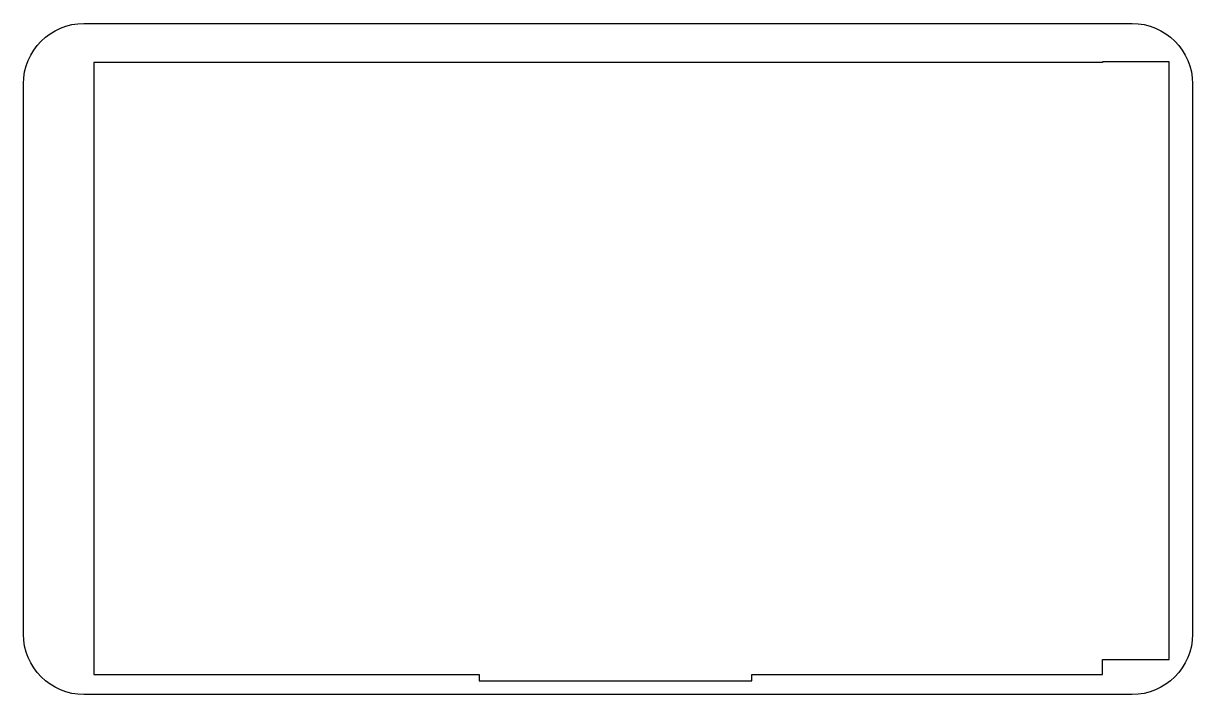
# Model space of a CAD drawing. Extents: x 10 to 203, y 10 to 121.
import ezdxf

# ---------------------------------------------------------------- set-up
doc = ezdxf.new("R2010")
doc.units = 0
doc.layers.add('Layer_1', color=7, linetype='CONTINUOUS')

msp = doc.modelspace()

# ---------------------------------------------------------------- linework, layer by layer
at = {"layer": 'Layer_1', "color": 7}
for p, q in [((20, 120.760001), (192.960021, 120.760001)), ((20, 120.760001), (20, 120.760001)), ((188.099861, 114.300016), (21.599774, 114.300016)), ((21.599774, 114.300016), (21.599774, 13.299753)), ((188.099861, 114.39981), (188.099861, 114.300016)), ((199.099912, 114.39981), (188.099861, 114.39981)), ((199.099912, 15.800061), (199.099912, 114.39981)), ((10, 19.999979), (10, 110.760001)), ((202.960021, 110.760001), (202.960021, 19.999979)), ((188.099861, 13.299753), (188.099861, 15.800061)), ((188.099861, 15.800061), (199.099912, 15.800061)), ((21.599774, 13.299753), (85.199999, 13.299753)), ((85.199999, 13.299753), (85.199999, 12.299868)), ((85.199999, 12.299868), (130.199999, 12.299868)), ((130.199999, 12.299868), (130.199999, 13.299753)), ((130.199999, 13.299753), (188.099861, 13.299753)), ((192.960021, 10.000011), (20, 10.000011))]:
    msp.add_line(p, q, dxfattribs=at)
for points in [[(10, 110.760001), (10, 116.300001), (14.46, 120.760001), (20, 120.760001)], [(192.960021, 120.760001), (198.500021, 120.760001), (202.960021, 116.300001), (202.960021, 110.760001)], [(20, 10.000011), (14.46, 10.000011), (10, 14.459997), (10, 19.999979)], [(202.960021, 19.999979), (202.960021, 14.459997), (198.500021, 10.000011), (192.960021, 10.000011)]]:
    msp.add_open_spline(points, degree=3, dxfattribs=at)

doc.saveas('drawing.dxf')
